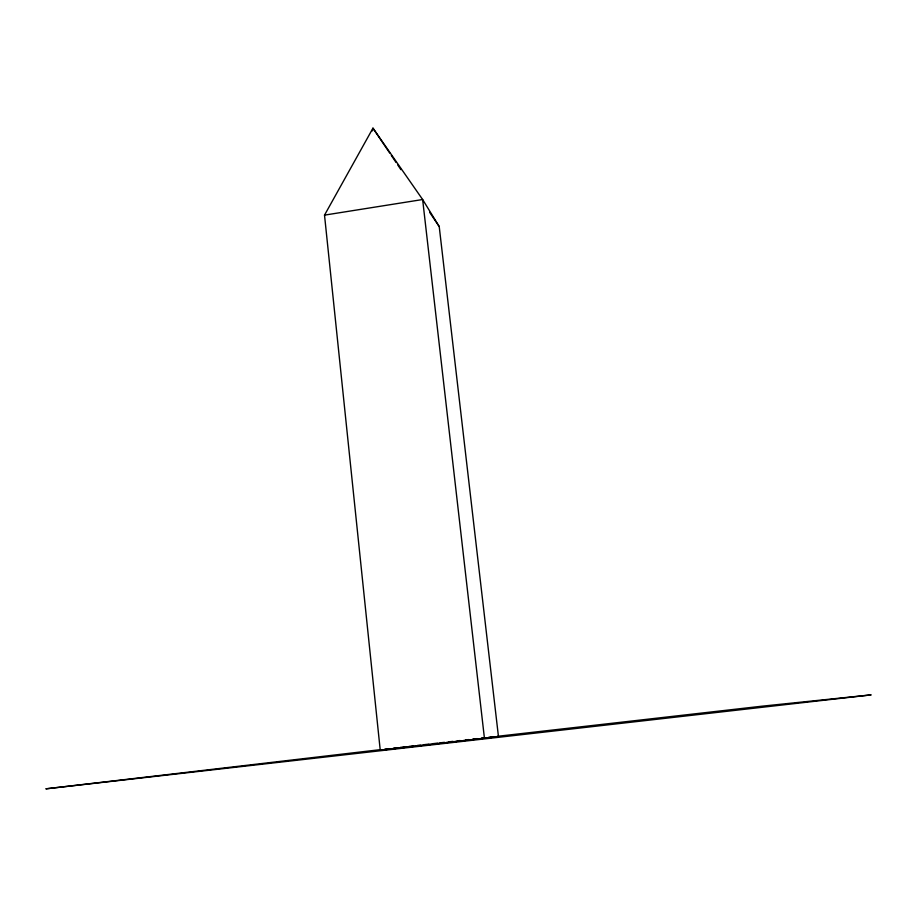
<?xml version="1.0" encoding="UTF-8"?>
<svg xmlns="http://www.w3.org/2000/svg" width="917" height="917" viewBox="0 0 917 917"><rect width="100%" height="100%" fill="white"/><g stroke="black" fill="none" stroke-linecap="round" stroke-linejoin="round"><path stroke-width="1.38" d="M372.313 130.913L372.967 128.162L422.634 199.528L439.22 226.556L498.458 736.592L380.234 750.186L324.515 215.128L372.967 128.162L389.725 153.059M324.515 215.128L422.634 199.528L484.44 738.334M380.234 750.186L498.458 736.592M380.486 749.636L45.85 788.838L871.15 694.88L761.752 706.216L497.14 736.351M384.75 749.143L389.014 748.662M393.29 748.169L396.133 747.848M400.397 747.366L404.661 746.874M408.936 746.392L413.2 745.899M417.464 745.418L420.318 745.097M424.582 744.604L428.847 744.123M433.122 743.641L437.386 743.148M440.229 742.827L444.504 742.334M448.768 741.853L453.032 741.372M457.308 740.879L460.151 740.558M465.836 739.904L468.69 739.583M472.954 739.102L477.218 738.609M481.494 738.128L484.336 737.807M488.601 737.314L492.865 736.832M391.33 155.431L396.11 162.538M397.714 164.911L400.901 169.656M429.637 212.331L439.22 226.556"/></g></svg>
